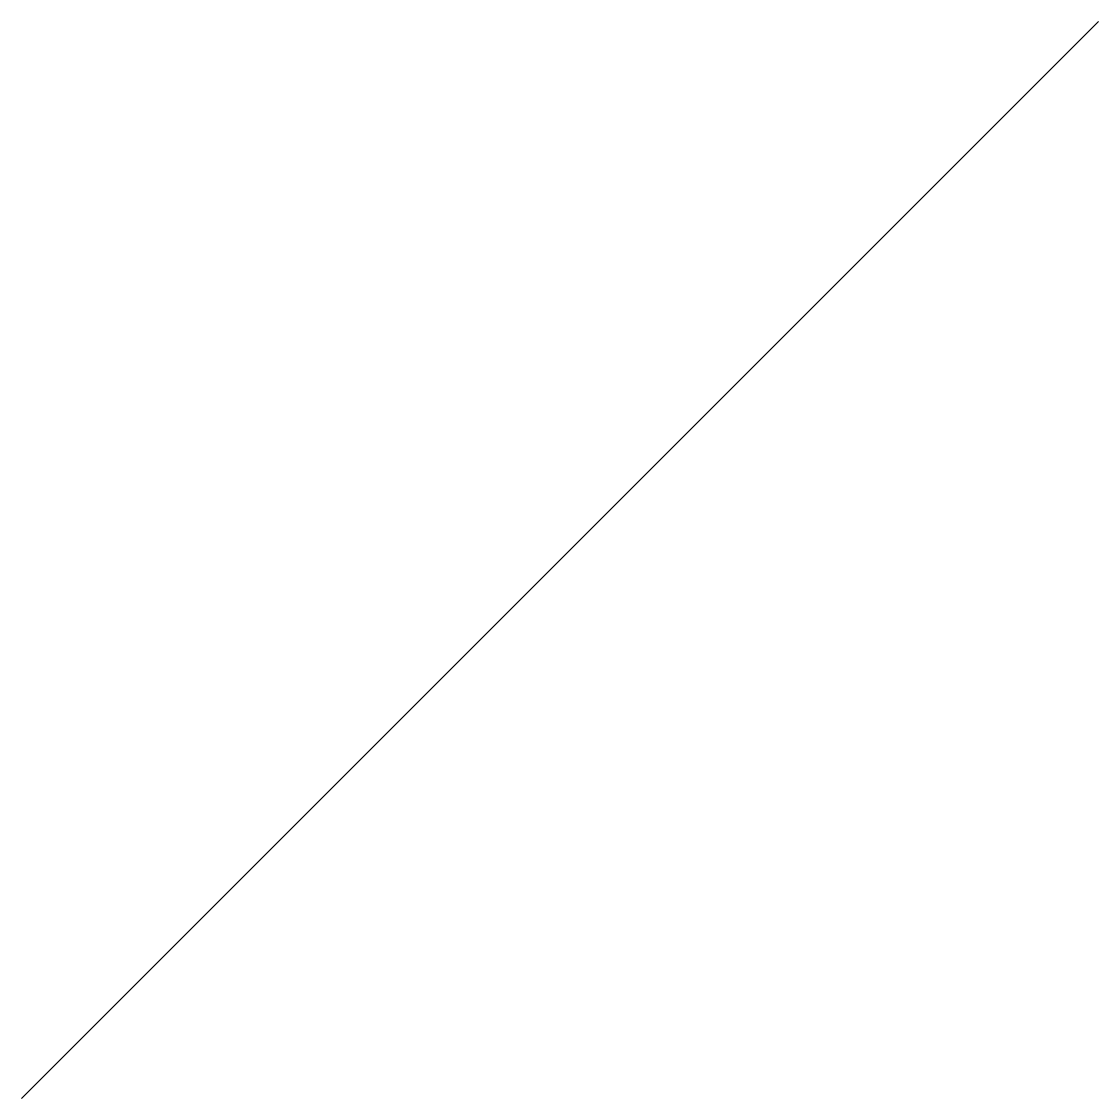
# Model space of a CAD drawing. Header units: millimetres. Extents: x 0 to 10, y 0 to 10.
import ezdxf

# ---------------------------------------------------------------- set-up
doc = ezdxf.new("R2010")
doc.units = ezdxf.units.MM
doc.layers.get('0').update_dxf_attribs({"linetype": 'CONTINUOUS', "lineweight": 0})

msp = doc.modelspace()

# ---------------------------------------------------------------- linework, layer by layer
msp.add_line((0, 0), (10, 10))

doc.saveas('drawing.dxf')
